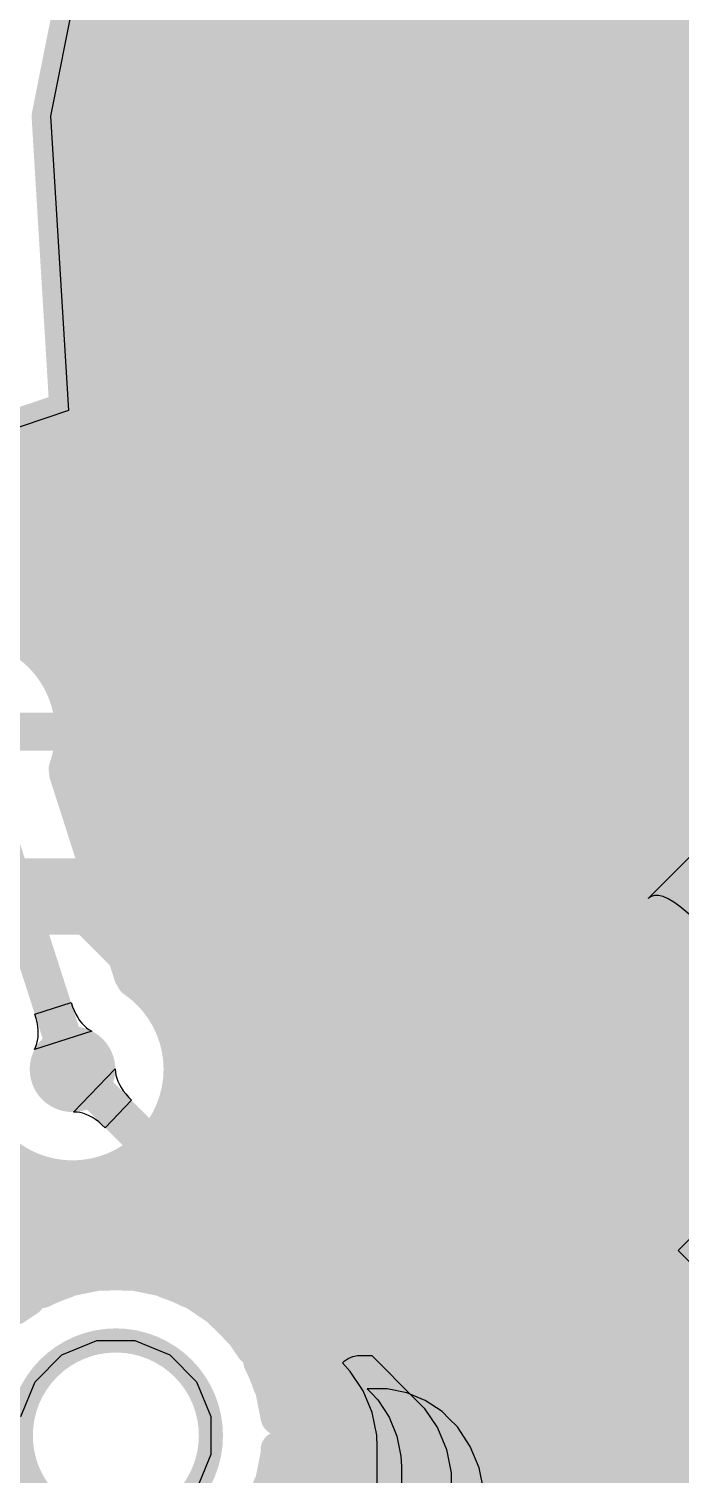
# Model space of a CAD drawing. Header units: millimetres. Extents: x 69.6 to 104.4, y 72.6 to 106.2.
# Drawn here: x 78.55 to 81.97, y 80.09 to 87.69 of the extents above; entities that cross this region are included whole.
import ezdxf

# ---------------------------------------------------------------- set-up
doc = ezdxf.new("R2010")
doc.units = ezdxf.units.MM
for name, color, linetype in [('BottomLayer', 5, 'Continuous'), ('KeepOutLayer', 6, 'Continuous'), ('MultiLayer', 9, 'Continuous'), ('TopLayer', 1, 'Continuous'), ('TopOverlay', 2, 'Continuous'), ('ViaHoleLayer', 16, 'Continuous')]:
    doc.layers.add(name, color=color, linetype=linetype)

# ---------------------------------------------------------------- blocks, each defined once
blk = doc.blocks.new('0402____8')
at = {"layer": 'TopLayer'}
for points in [[(-0.2499995, -0.2999994), (0.2499995, -0.2999994), (-0.2499995, 0.2999994), (0.2499995, 0.2999994)], [(0.7660005, -0.30000194), (1.2659995, -0.30000194), (0.7660005, 0.29999686), (1.2659995, 0.29999686)]]:
    blk.add_solid(points, dxfattribs=at)
at = {"layer": 'TopOverlay', "const_width": 0.127}
for points in [[(-0.3700018, 0.4100068), (-0.25001474, 0.4100068)], [(-0.3700018, 0.4100068), (-0.3700018, -0.4100068)], [(-0.27000454, 0.4100068), (1.3400024, 0.41000172)], [(1.27000254, 0.4100068), (1.3800074, 0.4100068)], [(1.3800074, 0.4100068), (1.3800074, -0.4100068)], [(-0.3700018, -0.4100068), (-0.3400044, -0.41000172)], [(-0.3400044, -0.41000172), (-0.20000214, -0.41000426)], [(-0.31000954, -0.4100068), (1.3400024, -0.41000172)], [(1.2899898, -0.41000172), (1.3800074, -0.4100068)]]:
    blk.add_lwpolyline(points, dxfattribs=at)
at = {"layer": 'TopOverlay', "const_width": 0.0635}
for points in [[(-0.4017518, 0.4100068, 1), (-0.3382518, 0.4100068, 1)], [(-0.4017518, 0.4100068, 1), (-0.3382518, 0.4100068, 1)], [(-0.30175454, 0.4100068, 1), (-0.23825454, 0.4100068, 1)], [(-0.28176474, 0.4100068, 1), (-0.21826474, 0.4100068, 1)], [(1.23825254, 0.4100068, 1), (1.30175254, 0.4100068, 1)], [(1.3082524, 0.41000172, 1), (1.3717524, 0.41000172, 1)], [(1.3482574, 0.4100068, 1), (1.4117574, 0.4100068, 1)], [(1.3482574, 0.4100068, 1), (1.4117574, 0.4100068, 1)], [(-0.4017518, -0.4100068, 1), (-0.3382518, -0.4100068, 1)], [(-0.4017518, -0.4100068, 1), (-0.3382518, -0.4100068, 1)], [(-0.3717544, -0.41000172, 1), (-0.3082544, -0.41000172, 1)], [(-0.3717544, -0.41000172, 1), (-0.3082544, -0.41000172, 1)], [(-0.34175954, -0.4100068, 1), (-0.27825954, -0.4100068, 1)], [(-0.23175214, -0.41000426, 1), (-0.16825214, -0.41000426, 1)], [(1.2582398, -0.41000172, 1), (1.3217398, -0.41000172, 1)], [(1.3082524, -0.41000172, 1), (1.3717524, -0.41000172, 1)], [(1.3482574, -0.4100068, 1), (1.4117574, -0.4100068, 1)], [(1.3482574, -0.4100068, 1), (1.4117574, -0.4100068, 1)]]:
    blk.add_lwpolyline(points, format="xyb", close=True, dxfattribs=at)
blk = doc.blocks.new('0603LED_15')
at = {"layer": 'TopLayer'}
for points in [[(-0.32548576, -0.4445), (0.42451528, -0.4445), (-0.32548576, 0.4445), (0.42451528, 0.4445)], [(1.0104882, -0.4445), (1.76048924, -0.4445), (1.0104882, 0.4445), (1.76048924, 0.4445)]]:
    blk.add_solid(points, dxfattribs=at)
at = {"layer": 'TopOverlay', "const_width": 0.127}
for points in [[(-0.48999648, 0.6096025399999999), (-0.48999648, -0.6096)], [(1.81037992, 0.6096025399999999), (-0.48999648, 0.6096025399999999)], [(1.98000112, 0.44000166), (1.81037992, 0.6096025399999999)], [(1.98000112, 0.44000166), (1.98000112, -0.4299991399999999)], [(0.88498934, 0.33040574), (0.8849867999999999, -0.3299968)], [(0.55499254, 0.3050032), (0.55499, -0.30461966)], [(0.8599931999999999, 0), (0.55518812, 0.30477714)], [(0.8597899999999999, -0.0002032), (0.5549874599999999, -0.30499812)], [(1.98000112, -0.4299991399999999), (1.80037994, -0.6096025399999999)], [(1.80037994, -0.6096025399999999), (-0.48999648, -0.6096)]]:
    blk.add_lwpolyline(points, dxfattribs=at)
at = {"layer": 'TopOverlay', "const_width": 0.0635}
for points in [[(-0.5217464799999999, 0.6096025399999999, 1), (-0.45824648, 0.6096025399999999, 1)], [(-0.5217464799999999, 0.6096025399999999, 1), (-0.45824648, 0.6096025399999999, 1)], [(1.77862992, 0.6096025399999999, 1), (1.84212992, 0.6096025399999999, 1)], [(1.77862992, 0.6096025399999999, 1), (1.84212992, 0.6096025399999999, 1)], [(1.94825112, 0.44000166, 1), (2.01175112, 0.44000166, 1)], [(1.94825112, 0.44000166, 1), (2.01175112, 0.44000166, 1)], [(0.8532393399999999, 0.33040574, 1), (0.91673934, 0.33040574, 1)], [(0.5232425399999999, 0.3050032, 1), (0.5867425399999999, 0.3050032, 1)], [(0.5234381199999999, 0.30477714, 1), (0.58693812, 0.30477714, 1)], [(0.8280399999999999, -0.0002032, 1), (0.8915399999999999, -0.0002032, 1)], [(0.8282432, 0, 1), (0.8917432, 0, 1)], [(0.52323746, -0.30499812, 1), (0.5867374599999999, -0.30499812, 1)], [(0.5232399999999999, -0.30461966, 1), (0.5867399999999999, -0.30461966, 1)], [(0.8532367999999999, -0.3299968, 1), (0.9167367999999999, -0.3299968, 1)], [(1.94825112, -0.4299991399999999, 1), (2.01175112, -0.4299991399999999, 1)], [(1.94825112, -0.4299991399999999, 1), (2.01175112, -0.4299991399999999, 1)], [(-0.5217464799999999, -0.6096, 1), (-0.45824648, -0.6096, 1)], [(-0.5217464799999999, -0.6096, 1), (-0.45824648, -0.6096, 1)], [(1.76862994, -0.6096025399999999, 1), (1.83212994, -0.6096025399999999, 1)], [(1.76862994, -0.6096025399999999, 1), (1.83212994, -0.6096025399999999, 1)]]:
    blk.add_lwpolyline(points, format="xyb", close=True, dxfattribs=at)
blk = doc.blocks.new('XTAL3215_30')
at = {"layer": 'TopLayer'}
for p, q in [((-0.770001, -0.9100007199999999), (-0.7723733599999999, 0.9121927400000001)), ((-0.7723733599999999, 0.9121927400000001), (-0.7701813399999999, 0.9100007199999999)), ((-0.7701813399999999, 0.9100007199999999), (0.8200008999999999, 0.9100007199999999)), ((0.8200008999999999, 0.9100007199999999), (0.8200008999999999, -0.9100007199999999)), ((0.8200008999999999, -0.9100007199999999), (-0.770001, -0.9100007199999999))]:
    blk.add_line(p, q, dxfattribs=at)
for points in [[(-1.7499965, -0.8999982), (-0.7499985, -0.8999982), (-1.7499965, 0.8999982), (-0.7499985, 0.8999982)], [(0.75000358, -0.8999982), (1.75000158, -0.8999982), (0.75000358, 0.8999982), (1.75000158, 0.8999982)]]:
    blk.add_solid(points, dxfattribs=at)
at = {"layer": 'TopOverlay', "const_width": 0.1999996}
for points in [[(-1.89999874, -1.0200005), (-1.89999874, 1.0200005)], [(-1.89999874, 1.0200005), (1.89999874, 1.0200005)], [(1.89999874, -1.0200005), (1.89999874, 1.0200005)], [(-1.89999874, -1.0200005), (1.89999874, -1.0200005)]]:
    blk.add_lwpolyline(points, dxfattribs=at)
at = {"layer": 'TopOverlay', "const_width": 0.0999998}
for points in [[(-1.94999864, 1.0200005, 1), (-1.84999884, 1.0200005, 1)], [(-1.94999864, 1.0200005, 1), (-1.84999884, 1.0200005, 1)], [(1.84999884, 1.0200005, 1), (1.94999864, 1.0200005, 1)], [(1.84999884, 1.0200005, 1), (1.94999864, 1.0200005, 1)], [(-1.94999864, -1.0200005, 1), (-1.84999884, -1.0200005, 1)], [(-1.94999864, -1.0200005, 1), (-1.84999884, -1.0200005, 1)], [(1.84999884, -1.0200005, 1), (1.94999864, -1.0200005, 1)], [(1.84999884, -1.0200005, 1), (1.94999864, -1.0200005, 1)]]:
    blk.add_lwpolyline(points, format="xyb", close=True, dxfattribs=at)
blk = doc.blocks.new('CR2032_B_31')
at = {"layer": 'BottomLayer', "const_width": 8.49999824}
blk.add_lwpolyline([(-4.25000166, 2.54e-06, 1), (4.249996579999999, 2.54e-06, 1)], format="xyb", close=True, dxfattribs=at)

msp = doc.modelspace()

# ---------------------------------------------------------------- linework, layer by layer
at = {"layer": 'BottomLayer'}
for p, q in [((79.17776391999999, 89.80624151999999), (78.66473472, 87.23247984)), ((78.66473472, 87.23247984), (78.75848103999999, 85.68559952)), ((78.75848103999999, 85.68559952), (77.83660327999999, 85.37309823999999)), ((78.58161068, 82.51194572), (78.77202178, 82.57312924)), ((78.77202178, 82.57312924), (78.77969003999999, 82.55114808)), ((78.77969003999999, 82.55114808), (78.78806442, 82.53072393999999)), ((78.78806442, 82.53072393999999), (78.79714745999999, 82.51185428)), ((78.5881842, 82.48961403999999), (78.58161068, 82.51194572)), ((78.59327436, 82.46813325999999), (78.5881842, 82.48961403999999)), ((78.59688369999999, 82.44750338), (78.59327436, 82.46813325999999)), ((78.59900968, 82.42772439999999), (78.59688369999999, 82.44750338)), ((78.79714745999999, 82.51185428), (78.80693916, 82.49453656)), ((78.80693916, 82.49453656), (78.81743952, 82.47877332)), ((78.81743952, 82.47877332), (78.82864854, 82.4645671)), ((78.82864854, 82.4645671), (78.84056622, 82.45191282)), ((78.84056622, 82.45191282), (78.85319256, 82.44081302)), ((78.85319256, 82.44081302), (78.86652756, 82.43126769999999)), ((78.88056868, 82.42327686), (78.58067088, 82.32691179999999)), ((78.59271048, 82.35711239999999), (78.59650778, 82.37349031999999)), ((78.59650778, 82.37349031999999), (78.59882171999999, 82.3907166)), ((78.59882171999999, 82.3907166), (78.59965738, 82.40879632)), ((78.59965738, 82.40879632), (78.59900968, 82.42772439999999)), ((78.86652756, 82.43126769999999), (78.88056868, 82.42327686)), ((78.58067088, 82.32691179999999), (78.58743236, 82.34158792)), ((78.58743236, 82.34158792), (78.59271048, 82.35711239999999))]:
    msp.add_line(p, q, dxfattribs=at)
at = {"layer": 'BottomLayer', "const_width": 0.1999996}
for points in [[(78.66944896, 87.15470758), (86.70895282, 95.19421144)], [(78.68561098, 86.8880279), (86.9793155, 95.18173241999999)], [(78.71461524, 87.48271555999999), (86.43653273999999, 95.20463305999999)], [(75.42504346, 82.21325188), (88.33113144, 95.11933986)], [(78.70177045999999, 86.62134567999999), (87.24967817999999, 95.1692534)], [(78.71793248, 86.354666), (87.52004086, 95.15677437999999)], [(78.7340945, 86.08798632), (87.79040353999999, 95.14429535999999)], [(78.75025652, 85.82130663999999), (88.06076621999999, 95.13181634)], [(78.04667652, 84.55204323999999), (88.58820737999999, 95.09357409999998)], [(78.33842091999999, 84.56094594), (88.8106555, 95.03318052)], [(78.53541824, 84.47510156), (89.03310615999999, 94.97278947999999)], [(78.67884695999999, 84.33568858), (89.25555428, 94.9123959)], [(78.76962148, 84.1436214), (89.47800493999999, 94.85200486)], [(78.77342132, 83.86457954), (89.7004556, 94.79161382)], [(78.80848856, 83.61680507999999), (89.92290372, 94.73122024)], [(78.87727175999999, 83.40274658), (90.14535438, 94.6708292)], [(78.94605496, 83.18868807999999), (90.3678025, 94.61043562)], [(79.01483816, 82.97462958), (90.59025315999999, 94.55004458)], [(79.01483816, 82.97462958), (90.59025315999999, 94.55004458)], [(79.08362136, 82.76057107999999), (90.81270382, 94.48965353999999)], [(79.21259748, 82.60670549999999), (91.01245195999999, 94.40655998)], [(79.31977024, 82.43103656), (91.2012654, 94.31253172)], [(79.35765434, 82.18607895999999), (91.39007884, 94.21850346)], [(77.89783505999999, 80.44341797999999), (91.57889227999999, 94.12447519999999)], [(78.89126207999999, 81.1540033), (91.76770572, 94.03044693999999)], [(79.16581576, 81.14571527999999), (91.95651916, 93.93641867999999)], [(79.37899288, 81.0760507), (92.14533259999999, 93.84239042)], [(79.55373979999999, 80.96795592), (92.33414604, 93.74836216)], [(79.69350075999999, 80.82487517999999), (92.52295948, 93.6543339)], [(79.79734612, 80.64587884), (92.71177291999999, 93.56030564)], [(79.86226598, 80.42795699999999), (92.90058635999999, 93.46627738)], [(79.85734346, 80.14019277999999), (93.0893998, 93.37224911999999)], [(79.27787547999999, 79.2778831), (93.27821323999999, 93.27822086)], [(79.44264528, 79.15981120000001), (93.46702667999999, 93.18419259999999)], [(79.60975441999999, 79.04407864), (93.64190821999999, 93.07623244)], [(79.77922321999999, 78.93070574), (93.80753908, 92.95902159999999)], [(79.95107707999999, 78.8197179), (93.9731674, 92.84180821999999)], [(80.12533886, 78.71113797999999), (94.13879825999999, 92.72459737999999)], [(80.30203904, 78.60499646), (94.30442658, 92.607384)], [(80.48120302, 78.50131874), (94.47005743999999, 92.49017316)], [(79.44032879999999, 90.26491218), (91.35621809999999, 78.34902288)], [(79.33736228, 90.08503699999999), (91.15017329999999, 78.27222597999999)], [(79.23439322, 89.90516436), (90.99363056, 78.14592702)], [(78.66473472, 87.23247984), (79.17776391999999, 89.80624151999999)], [(79.15660826, 89.70010762), (90.84539362, 78.01132226)], [(79.10960048, 89.46427369999999), (90.69715667999999, 77.87671749999998)], [(79.06259016, 89.22844232), (90.54891973999999, 77.74211274)], [(79.01558238, 88.9926084), (90.4006828, 77.60750798)], [(78.9685746, 88.75677448), (90.20105912, 77.52428995999999)], [(78.92156428, 88.5209431), (89.98552234, 77.45698503999999)], [(78.8745565, 88.28510917999999), (89.76998556, 77.38968012)], [(78.82754618, 88.0492778), (89.55445131999998, 77.32237265999998)], [(78.7805384, 87.81344388), (89.31395904, 77.28002323999999)], [(78.73353062, 87.57760995999999), (89.06592042, 77.24522015999999)], [(78.6865203, 87.34177858), (88.8178818, 77.21041708)], [(78.66473472, 87.23247984), (78.75848103999999, 85.68559952)], [(78.67452388, 87.0709333), (88.56984064, 77.17561654)], [(78.69277123999998, 86.76984424), (88.32180201999999, 77.14081345999999)], [(78.7110186, 86.46875517999999), (88.0737634, 77.10601038)], [(78.72926595999999, 86.16766611999999), (87.81613628, 77.08079579999999)], [(78.74751332, 85.86657706), (87.52226843999999, 77.09182193999999)], [(77.83660327999999, 85.37309823999999), (78.75848103999999, 85.68559952)], [(75.31535355999999, 82.38640368), (78.540737, 85.61178711999999)], [(78.67421399999999, 85.65703468), (87.2284006, 77.10284808)], [(78.46297743999999, 85.58542953999999), (86.80900849999999, 77.23939847999999)], [(78.25174088, 85.51382439999999), (86.51479268, 77.25077259999999)], [(78.04050686, 85.44221671999999), (86.31402854, 77.16869504)], [(77.82779964, 85.37208224), (86.1654995, 77.03438238)], [(74.78451134, 85.02127014), (78.70182634, 81.10395514)], [(75.03811764, 85.05050554), (78.93124168, 81.1573815)], [(74.53090504000001, 84.99203474), (78.516099, 81.00684077999999)], [(78.76823209999999, 84.14880808), (86.06627186, 76.85076832)], [(78.20963783999998, 83.99644871999999), (78.7797764, 82.22211648)], [(78.77269487999999, 83.86150359999999), (86.03682309999999, 76.59737538)], [(78.75684528, 83.77752865999999), (79.09703509999999, 82.71882364)], [(78.84349737999999, 83.50785939999999), (86.03682309999999, 76.31453368)], [(78.97741126, 83.09110382), (85.99539315999999, 76.07312191999999)], [(79.29016908, 82.4955043), (85.6927674, 76.09290598)], [(79.35410596, 82.14872572), (85.38250386, 76.12032781999999)], [(79.28345078, 81.9365392), (84.0895194, 77.13047058)], [(79.15553637999999, 81.7816119), (83.72291865999999, 77.21422962)], [(77.61592808, 80.7271944), (78.57085631999999, 81.68212263999999)], [(78.97667974, 81.67762684), (83.34026766, 77.31403891999999)], [(77.75576269999999, 80.58418732), (78.81581392, 81.64423853999999)], [(78.72582934, 81.64563554), (79.24063146, 81.13083341999999)], [(78.77012694, 81.12990632), (78.90824959999999, 81.1573815)], [(79.10716461999999, 81.1573815), (79.24528728, 81.12990632)], [(79.42905628, 81.05378506), (79.54615281999999, 80.97554544)], [(78.4692614, 80.97554544), (78.5394543, 81.02244654)], [(79.68680531999999, 80.83489294), (79.73370641999999, 80.76470004)], [(79.84116619999999, 80.5340274), (79.86864138, 80.39590474)], [(79.8420933, 80.52937157999999), (82.93876477999999, 77.4327001)], [(79.86864138, 80.2199818), (82.51459494, 77.57402824)], [(79.84116619999999, 80.05886706), (79.86864138, 80.19698971999999)]]:
    msp.add_lwpolyline(points, dxfattribs=at)
at = {"layer": 'BottomLayer'}
for points, const_width in [([(78.68353072, 87.57760995999999, 1), (78.78353052, 87.57760995999999, 1)], 0.0999998), ([(78.66461534, 87.48271555999999, 1), (78.76461513999999, 87.48271555999999, 1)], 0.0999998), ([(78.6365204, 87.34177858, 1), (78.7365202, 87.34177858, 1)], 0.0999998), ([(78.61473482, 87.23247984, 1), (78.71473462, 87.23247984, 1)], 0.0999998), ([(78.61473482, 87.23247984, 1), (78.71473462, 87.23247984, 1)], 0.0999998), ([(78.61944906, 87.15470758, 1), (78.71944886, 87.15470758, 1)], 0.0999998), ([(78.62452398, 87.0709333, 1), (78.72452378, 87.0709333, 1)], 0.0999998), ([(80.64791337999999, 86.81911008, 1), (80.87291166, 86.81911008, 1)], 0.22499828), ([(78.63561107999999, 86.8880279, 1), (78.73561088, 86.8880279, 1)], 0.0999998), ([(78.64277134, 86.76984424, 1), (78.74277114, 86.76984424, 1)], 0.0999998), ([(78.65177056, 86.62134567999999, 1), (78.75177036, 86.62134567999999, 1)], 0.0999998), ([(78.6610187, 86.46875517999999, 1), (78.76101849999999, 86.46875517999999, 1)], 0.0999998), ([(78.66793258, 86.354666, 1), (78.76793237999999, 86.354666, 1)], 0.0999998), ([(78.67926605999999, 86.16766611999999, 1), (78.77926586, 86.16766611999999, 1)], 0.0999998), ([(78.6840946, 86.08798632, 1), (78.78409439999999, 86.08798632, 1)], 0.0999998), ([(78.69751341999999, 85.86657706, 1), (78.79751322, 85.86657706, 1)], 0.0999998), ([(78.70025661999999, 85.82130663999999, 1), (78.80025642, 85.82130663999999, 1)], 0.0999998), ([(78.70848114, 85.68559952, 1), (78.80848094, 85.68559952, 1)], 0.0999998), ([(78.70848114, 85.68559952, 1), (78.80848094, 85.68559952, 1)], 0.0999998), ([(78.4907371, 85.61178711999999, 1), (78.5907369, 85.61178711999999, 1)], 0.0999998), ([(78.6242141, 85.65703468, 1), (78.7242139, 85.65703468, 1)], 0.0999998), ([(78.41297754, 85.58542953999999, 1), (78.51297733999999, 85.58542953999999, 1)], 0.0999998), ([(80.93982034, 84.98785136, 1), (81.16481861999999, 84.98785136, 1)], 0.22499828), ([(78.48541834, 84.47510156, 1), (78.58541814, 84.47510156, 1)], 0.0999998), ([(78.62884706, 84.33568858, 1), (78.72884686, 84.33568858, 1)], 0.0999998), ([(78.7182322, 84.14880808, 1), (78.818232, 84.14880808, 1)], 0.0999998), ([(78.71962158, 84.1436214, 1), (78.81962138, 84.1436214, 1)], 0.0999998), ([(78.73863856, 83.99644871999999, 1), (78.83863835999999, 83.99644871999999, 1)], 0.0999998), ([(78.73863856, 83.99644871999999, 1), (78.83863835999999, 83.99644871999999, 1)], 0.0999998), ([(78.72269498, 83.86150359999999, 1), (78.82269477999999, 83.86150359999999, 1)], 0.0999998), ([(78.72342142, 83.86457954, 1), (78.82342121999999, 83.86457954, 1)], 0.0999998), ([(78.70471432, 83.80116844, 1), (78.80471412, 83.80116844, 1)], 0.0999998), ([(80.65463421999999, 83.71214144, 1), (80.8796325, 83.71214144, 1)], 0.22499828), ([(78.70684537999999, 83.77752865999999, 1), (78.80684518, 83.77752865999999, 1)], 0.0999998), ([(78.75848866, 83.61680507999999, 1), (78.85848845999999, 83.61680507999999, 1)], 0.0999998), ([(78.79349748, 83.50785939999999, 1), (78.89349727999999, 83.50785939999999, 1)], 0.0999998), ([(78.82727186, 83.40274658, 1), (78.92727166, 83.40274658, 1)], 0.0999998), ([(79.73028249999999, 83.22054476, 1), (79.95528078, 83.22054476, 1)], 0.22499828), ([(78.89605506, 83.18868807999999, 1), (78.99605485999999, 83.18868807999999, 1)], 0.0999998), ([(78.92741136, 83.09110382, 1), (79.02741116, 83.09110382, 1)], 0.0999998), ([(78.96483826, 82.97462958, 1), (79.06483806, 82.97462958, 1)], 0.0999998), ([(78.96483826, 82.97462958, 1), (79.06483806, 82.97462958, 1)], 0.0999998), ([(79.03362145999999, 82.76057107999999, 1), (79.13362126, 82.76057107999999, 1)], 0.0999998), ([(79.0470352, 82.71882364, 1), (79.147035, 82.71882364, 1)], 0.0999998), ([(79.0590875, 82.6983487, 1), (79.1590873, 82.6983487, 1)], 0.0999998), ([(79.16259758, 82.60670549999999, 1), (79.26259738, 82.60670549999999, 1)], 0.0999998), ([(79.24016918, 82.4955043, 1), (79.34016897999999, 82.4955043, 1)], 0.0999998), ([(79.26977034, 82.43103656, 1), (79.36977014, 82.43103656, 1)], 0.0999998), ([(78.66727726, 82.22211648, 1), (78.89227554, 82.22211648, 1)], 0.22499828), ([(80.66564765999999, 82.24754696, 1), (80.89064594, 82.24754696, 1)], 0.22499828), ([(78.72977649999999, 82.22211648, 1), (78.82977629999999, 82.22211648, 1)], 0.0999998), ([(79.30877712, 82.22211648, 1), (79.40877692, 82.22211648, 1)], 0.0999998), ([(79.30877712, 82.22211648, 1), (79.40877692, 82.22211648, 1)], 0.0999998), ([(79.30410606, 82.14872572, 1), (79.40410586, 82.14872572, 1)], 0.0999998), ([(79.30765444, 82.18607895999999, 1), (79.40765424, 82.18607895999999, 1)], 0.0999998), ([(79.23345087999999, 81.9365392, 1), (79.33345068, 81.9365392, 1)], 0.0999998), ([(79.10553648, 81.7816119, 1), (79.20553628, 81.7816119, 1)], 0.0999998), ([(78.52085642, 81.68212263999999, 1), (78.62085622, 81.68212263999999, 1)], 0.0999998), ([(78.92667983999999, 81.67762684, 1), (79.02667964, 81.67762684, 1)], 0.0999998), ([(78.67582943999999, 81.64563554, 1), (78.77582924, 81.64563554, 1)], 0.0999998), ([(78.76581402, 81.64423853999999, 1), (78.86581382, 81.64423853999999, 1)], 0.0999998), ([(78.73313945999999, 81.31225291999999, 1), (78.95813774, 81.31225291999999, 1)], 0.22499828), ([(78.72012704, 81.12990632, 1), (78.82012683999999, 81.12990632, 1)], 0.0999998), ([(78.84126218, 81.1540033, 1), (78.94126198, 81.1540033, 1)], 0.0999998), ([(78.85824969999999, 81.1573815, 1), (78.9582495, 81.1573815, 1)], 0.0999998), ([(78.88124178, 81.1573815, 1), (78.98124157999999, 81.1573815, 1)], 0.0999998), ([(78.89119604, 81.1573815, 1), (78.99119583999999, 81.1573815, 1)], 0.0999998), ([(79.02422091999999, 81.1573815, 1), (79.12422072, 81.1573815, 1)], 0.0999998), ([(79.05716472, 81.1573815, 1), (79.15716452, 81.1573815, 1)], 0.0999998), ([(79.11581586, 81.14571527999999, 1), (79.21581565999999, 81.14571527999999, 1)], 0.0999998), ([(79.19063155999999, 81.13083341999999, 1), (79.29063135999999, 81.13083341999999, 1)], 0.0999998), ([(79.19528738, 81.12990632, 1), (79.29528718, 81.12990632, 1)], 0.0999998), ([(78.56678978, 81.06639107999999, 1), (78.66678958, 81.06639107999999, 1)], 0.0999998), ([(78.65182644, 81.10395514, 1), (78.75182624, 81.10395514, 1)], 0.0999998), ([(78.68969276, 81.1173003, 1), (78.78969256, 81.1173003, 1)], 0.0999998), ([(79.2257115, 81.11730537999999, 1), (79.3257113, 81.11730537999999, 1)], 0.0999998), ([(79.32899298, 81.0760507, 1), (79.42899278, 81.0760507, 1)], 0.0999998), ([(79.3486475, 81.06638092, 1), (79.44864729999999, 81.06638092, 1)], 0.0999998), ([(79.37905638, 81.05378506, 1), (79.47905617999999, 81.05378506, 1)], 0.0999998), ([(78.41926149999999, 80.97554544, 1), (78.5192613, 80.97554544, 1)], 0.0999998), ([(78.4660991, 81.00684077999999, 1), (78.5660989, 81.00684077999999, 1)], 0.0999998), ([(78.4894544, 81.02244654, 1), (78.58945419999999, 81.02244654, 1)], 0.0999998), ([(79.49615292, 80.97554544, 1), (79.59615271999999, 80.97554544, 1)], 0.0999998), ([(79.5037399, 80.96795592, 1), (79.6037397, 80.96795592, 1)], 0.0999998), ([(79.51943709999999, 80.95226125999999, 1), (79.6194369, 80.95226125999999, 1)], 0.0999998), ([(79.61352124, 80.85817712, 1), (79.71352104, 80.85817712, 1)], 0.0999998), ([(79.63680542, 80.83489294, 1), (79.73680522, 80.83489294, 1)], 0.0999998), ([(79.64350085999999, 80.82487517999999, 1), (79.74350066, 80.82487517999999, 1)], 0.0999998), ([(79.68370652, 80.76470004, 1), (79.78370632, 80.76470004, 1)], 0.0999998), ([(79.72764597999999, 80.68737736, 1), (79.82764578, 80.68737736, 1)], 0.0999998), ([(79.74734622, 80.64587884, 1), (79.84734601999999, 80.64587884, 1)], 0.0999998), ([(79.77856281999999, 80.56445151999999, 1), (79.87856262, 80.56445151999999, 1)], 0.0999998), ([(79.7911663, 80.5340274, 1), (79.89116609999999, 80.5340274, 1)], 0.0999998), ([(79.79209339999998, 80.52937157999999, 1), (79.89209319999999, 80.52937157999999, 1)], 0.0999998), ([(79.81226607999999, 80.42795699999999, 1), (79.91226587999999, 80.42795699999999, 1)], 0.0999998), ([(79.81864148, 80.39590474, 1), (79.91864127999999, 80.39590474, 1)], 0.0999998), ([(79.81864148, 80.2199818, 1), (79.91864127999999, 80.2199818, 1)], 0.0999998), ([(79.80734355999999, 80.14019277999999, 1), (79.90734336, 80.14019277999999, 1)], 0.0999998), ([(79.81864148, 80.19698971999999, 1), (79.91864127999999, 80.19698971999999, 1)], 0.0999998), ([(79.77856028, 80.02843532, 1), (79.87856008, 80.02843532, 1)], 0.0999998), ([(79.7911663, 80.05886706, 1), (79.89116609999999, 80.05886706, 1)], 0.0999998)]:
    msp.add_lwpolyline(points, format="xyb", close=True, dxfattribs=dict(at, const_width=const_width))
at = {"layer": 'BottomLayer', "const_width": 0.1999996}
for points in [[(77.88032684, 83.52021649999999, -1.653417216726694), (78.78863846, 83.99644871999999)], [(78.78863846, 83.99644871999999, -0.0862168734112711), (78.75471422, 83.80116844)], [(79.10908739999999, 82.6983487, -0.2462549849332634), (79.35877701999999, 82.22211648)], [(79.35877701999999, 82.22211648, -1.188703141703064), (78.23470002, 82.41739676)], [(78.94119594, 81.1573815, -0.0385704391888378), (79.07422082, 81.1573815)], [(78.61678968, 81.06639107999999, -0.0385717428470013), (78.73969265999999, 81.1173003)], [(79.27571139999999, 81.11730537999999, -0.0385827180960331), (79.3986474, 81.06638092)], [(79.569437, 80.95226125999999, -0.03857972708438), (79.66352114, 80.85817712)], [(79.77764588, 80.68737736, -0.0385790598940816), (79.82856272, 80.56445151999999)], [(79.82856018, 80.02843532, -0.0385754016523955), (79.77764588, 79.90552218)]]:
    msp.add_lwpolyline(points, format="xyb", dxfattribs=at)
at = {"layer": 'KeepOutLayer', "const_width": 0.127}
msp.add_lwpolyline([(84.12873954, 76.75101998, -0.162860341790343), (76.984098, 80.87597998)], format="xyb", dxfattribs=at)
at = {"layer": 'KeepOutLayer'}
for points, const_width in [([(79.50770737999999, 80.2964485, 1), (78.50770938, 80.2964485, 1)], 0.127), ([(78.47595938, 80.2964485, 1), (78.53945938, 80.2964485, 1)], 0.0635), ([(79.47595738, 80.2964485, 1), (79.53945738, 80.2964485, 1)], 0.0635)]:
    msp.add_lwpolyline(points, format="xyb", close=True, dxfattribs=dict(at, const_width=const_width))
at = {"layer": 'MultiLayer'}
for p, q in [((78.72448059999999, 80.72032623999999), (78.90825213999999, 80.7964475)), ((78.90825213999999, 80.7964475), (79.00770838, 80.7964475)), ((79.00770838, 80.7964475), (79.10716208, 80.7964475)), ((79.10716208, 80.7964475), (79.29093361999999, 80.72032623999999)), ((78.58382809999999, 80.57967373999999), (78.72448059999999, 80.72032623999999)), ((79.29093361999999, 80.72032623999999), (79.43158611999999, 80.57967373999999)), ((78.50770938, 80.3959022), (78.58382809999999, 80.57967373999999)), ((79.43158611999999, 80.57967373999999), (79.50770737999999, 80.3959022)), ((79.50770737999999, 80.3959022), (79.50770737999999, 80.2964485)), ((79.50770737999999, 80.2964485), (79.50770737999999, 80.19699226)), ((79.50770737999999, 80.19699226), (79.43158611999999, 80.01322071999999))]:
    msp.add_line(p, q, dxfattribs=at)
at = {"layer": 'MultiLayer', "const_width": 0.22499828}
for points in [[(80.64791337999999, 86.81911008, 1), (80.87291166, 86.81911008, 1)], [(80.93982034, 84.98785136, 1), (81.16481861999999, 84.98785136, 1)], [(80.65463421999999, 83.71214144, 1), (80.8796325, 83.71214144, 1)], [(79.73028249999999, 83.22054476, 1), (79.95528078, 83.22054476, 1)], [(78.66727726, 82.22211648, 1), (78.89227554, 82.22211648, 1)], [(80.66564765999999, 82.24754696, 1), (80.89064594, 82.24754696, 1)], [(78.73313945999999, 81.31225291999999, 1), (78.95813774, 81.31225291999999, 1)]]:
    msp.add_lwpolyline(points, format="xyb", close=True, dxfattribs=at)
at = {"layer": 'TopLayer'}
for p, q in [((79.17776391999999, 89.80624151999999), (78.66473472, 87.23247984)), ((78.66473472, 87.23247984), (78.75848103999999, 85.68559952)), ((78.75848103999999, 85.68559952), (77.83660327999999, 85.37309823999999)), ((81.80723796, 83.12026555999999), (82.15648034, 83.46950794)), ((81.82238398, 83.13116978), (81.80723796, 83.12026555999999)), ((81.84040274, 83.13646059999999), (81.82238398, 83.13116978)), ((81.8612917, 83.13613801999999), (81.84040274, 83.13646059999999)), ((81.88505339999999, 83.13019949999999), (81.8612917, 83.13613801999999)), ((81.91168784, 83.11865012), (81.88505339999999, 83.13019949999999)), ((81.94119248, 83.1014848), (81.91168784, 83.11865012)), ((81.97356731999999, 83.07870607999999), (81.94119248, 83.1014848)), ((82.04693268, 83.01630843999999), (81.97356731999999, 83.07870607999999)), ((78.78588002, 81.99719947999999), (79.0047696, 82.22372176)), ((79.0047696, 82.22372176), (79.00572464, 82.20761816)), ((79.00572464, 82.20761816), (79.00835608, 82.19143582)), ((79.00835608, 82.19143582), (79.01266392, 82.17516712)), ((79.01266392, 82.17516712), (79.0186507, 82.15881459999999)), ((79.0186507, 82.15881459999999), (79.02631642, 82.1423808)), ((79.02631642, 82.1423808), (79.03565853999999, 82.12586318)), ((79.03565853999999, 82.12586318), (79.04667959999999, 82.10926174)), ((79.04667959999999, 82.10926174), (79.05937706, 82.09257647999999)), ((79.05937706, 82.09257647999999), (79.07375346, 82.07580739999999)), ((79.07375346, 82.07580739999999), (79.0898088, 82.05895704)), ((78.80204966, 81.99677022), (78.78588002, 81.99719947999999)), ((78.81829804, 81.99460614), (78.80204966, 81.99677022)), ((78.83462516, 81.9907047), (78.81829804, 81.99460614)), ((78.85102848, 81.98507097999999), (78.83462516, 81.9907047)), ((78.86751054, 81.97770243999999), (78.85102848, 81.98507097999999)), ((79.0898088, 82.05895704), (78.95109178, 81.91482982)), ((78.88407133999999, 81.96859654), (78.86751054, 81.97770243999999)), ((78.90070834, 81.95775836), (78.88407133999999, 81.96859654)), ((78.91742407999999, 81.94518282), (78.90070834, 81.95775836)), ((78.93421856, 81.930875), (78.91742407999999, 81.94518282)), ((78.95109178, 81.91482982), (78.93421856, 81.930875)), ((80.2085264, 80.6880784), (80.22972524, 80.70224144)), ((80.22972524, 80.70224144), (80.25327865999999, 80.71199758)), ((80.25327865999999, 80.71199758), (80.27828242, 80.71697343999999)), ((80.27828242, 80.71697343999999), (80.29103068, 80.71697343999999)), ((80.29103068, 80.71697343999999), (80.29103068, 80.71697343999999)), ((80.29103068, 80.71697343999999), (80.35324035999999, 80.71697343999999)), ((80.35324035999999, 80.71697343999999), (80.58555638, 80.48465742)), ((80.19951448, 80.67906647999999), (80.2085264, 80.6880784)), ((80.24073614, 80.63358269999999), (80.19951448, 80.67906647999999)), ((80.30886402, 80.53162456), (80.24073614, 80.63358269999999)), ((80.38107113999999, 80.54205379999999), (80.32961327999999, 80.54205379999999)), ((80.32961327999999, 80.54205379999999), (80.34825434, 80.52340766)), ((80.43386758, 80.54205379999999), (80.38107113999999, 80.54205379999999)), ((80.38107113999999, 80.54205379999999), (80.38107113999999, 80.54205379999999)), ((80.53743607999999, 80.52145186), (80.43386758, 80.54205379999999)), ((80.35578797999999, 80.41833548), (80.30886402, 80.53162456)), ((80.34825434, 80.52340766), (80.38451792, 80.48339758)), ((80.38451792, 80.48339758), (80.44444667999998, 80.39371018)), ((80.63499748, 80.48104046), (80.53743607999999, 80.52145186)), ((80.58555638, 80.48465742), (80.62946028, 80.44075097999999)), ((80.72279766, 80.42237408), (80.63499748, 80.48104046)), ((80.37971223999999, 80.29806902), (80.35578797999999, 80.41833548)), ((80.44444667999998, 80.39371018), (80.48572422, 80.29405328)), ((80.62946028, 80.44075097999999), (80.69845176, 80.33749743999999)), ((80.76013311999999, 80.38504115999999), (80.72279766, 80.42237408)), ((80.69845176, 80.33749743999999), (80.74597261999999, 80.22277072)), ((80.76013058, 80.38503861999999), (80.76013311999999, 80.38504115999999)), ((80.80348837999999, 80.34168336), (80.76013058, 80.38503861999999)), ((80.87161626, 80.23972267999999), (80.80348837999999, 80.34168336)), ((80.38272468, 80.2367585), (80.37971223999999, 80.29806902)), ((80.38272468, 79.79671112), (80.38272468, 80.2367585)), ((80.48572422, 80.29405328), (80.50676812, 80.18825974)), ((80.9185453, 80.12642598), (80.87161626, 80.23972267999999)), ((80.50676812, 80.18825974), (80.50941988, 80.13432792)), ((80.74597261999999, 80.22277072), (80.77020168, 80.10097518)), ((80.50941988, 80.13432792), (80.50941988, 80.13432792)), ((80.50941988, 80.13432792), (80.50941988, 79.9153723)), ((80.77020168, 80.10097518), (80.77020168, 80.03888488)), ((80.94246955999999, 80.00615443999999), (80.9185453, 80.12642598))]:
    msp.add_line(p, q, dxfattribs=at)
for points, const_width in [([(79.8982654, 85.76648328), (79.8982654, 93.73002082)], 0.3999992), ([(80.4522648, 85.99975687999999), (80.4522648, 92.0326328)], 0.1999996), ([(80.4522648, 87.52331238), (83.31160122, 90.3826488)], 0.1999996), ([(80.4522648, 87.24047067999999), (83.57977188, 90.36797776)], 0.1999996), ([(80.4522648, 88.97013193999999), (81.81197759999999, 87.61041914)], 0.1999996), ([(80.4522648, 88.68729024), (81.79603148, 87.34352356)], 0.1999996), ([(80.4522648, 88.40444853999999), (81.65461189999999, 87.20210398)], 0.1999996), ([(80.4522648, 86.95762898), (81.83679593999999, 88.34216012)], 0.1999996), ([(81.81197759999999, 87.35946968), (81.81197759999999, 88.19410859999999)], 0.1999996), ([(80.4522648, 88.12160684), (81.51318978, 87.06068185999999)], 0.1999996), ([(80.4522648, 86.67478727999999), (81.81197759999999, 88.03450008)], 0.1999996), ([(80.4522648, 87.83876513999999), (81.37177019999999, 86.91926228)], 0.1999996), ([(80.4522648, 86.39194558), (81.81197759999999, 87.75165838)], 0.1999996), ([(80.4522648, 87.55592344), (81.23034808, 86.77784016)], 0.1999996), ([(80.4522648, 86.10910387999999), (81.81197759999999, 87.46881668)], 0.1999996), ([(80.4522648, 85.99975687999999), (81.81197759999999, 87.35946968)], 0.1999996), ([(80.4522648, 87.27308174), (81.0889285, 86.63642057999999)], 0.1999996), ([(79.09100767999999, 83.99644871999999), (82.2659772, 87.17141824)], 0.1999996), ([(80.4522648, 86.99024004), (80.94750638, 86.49499845999999)], 0.1999996), ([(80.5451145, 84.78774508), (82.75604225999999, 86.99867284)], 0.1999996), ([(80.52435507999999, 84.78774508), (82.58634486, 86.84973486)], 0.1999996), ([(80.82795619999999, 84.78774508), (82.90194493999999, 86.86173382)], 0.1999996), ([(80.4522648, 86.70739834), (80.80608679999999, 86.35357888)], 0.1999996), ([(81.1107979, 84.78774508), (83.05842926, 86.73537644)], 0.1999996), ([(81.39363959999999, 84.78774508), (83.05842926, 86.45253473999999)], 0.1999996), ([(81.39363959999999, 84.78774508), (83.05842926, 86.45253473999999)], 0.1999996), ([(80.4522648, 86.42455664), (80.66466468, 86.21215676)], 0.1999996), ([(82.01382124, 86.27721124), (83.50328486, 84.78774508)], 0.1999996), ([(80.4522648, 86.14171494), (80.5232451, 86.07073718)], 0.1999996), ([(81.67648129999999, 84.78774508), (83.05842926, 86.16969304)], 0.1999996), ([(81.87239912, 86.13578912), (83.22044316, 84.78774508)], 0.1999996), ([(81.73097954, 85.99436954), (82.93760146, 84.78774508)], 0.1999996), ([(78.92993104, 84.79814892), (79.8982654, 85.76648328)], 0.3999992), ([(81.58955741999999, 85.85294741999999), (82.65475975999999, 84.78774508)], 0.1999996), ([(81.959323, 84.78774508), (83.05842926, 85.88685133999999)], 0.1999996), ([(81.44813783999999, 85.71152783999999), (82.37191805999998, 84.78774508)], 0.1999996), ([(81.30671572, 85.57010572), (82.08907635999999, 84.78774508)], 0.1999996), ([(81.16529614, 85.42868614), (81.80623465999999, 84.78774508)], 0.1999996), ([(81.02387402, 85.28726402), (81.52339296, 84.78774508)], 0.1999996), ([(80.88245443999999, 85.14584443999999), (81.24055125999999, 84.78774508)], 0.1999996), ([(80.74103232, 85.00442231999999), (80.95770956, 84.78774508)], 0.1999996), ([(77.80490916, 84.79814892), (78.92993104, 84.79814892)], 0.3999992), ([(80.59961274, 84.86300274), (80.67486785999999, 84.78774508)], 0.1999996), ([(80.52435507999999, 84.78774508), (85.21156439999999, 84.78774508)], 0.1999996), ([(78.86907771999999, 83.13781696), (80.06500624, 84.33374547999999)], 0.1999996), ([(80.06500624, 84.33374547999999), (85.25376904, 84.33374547999999)], 0.1999996), ([(78.20963783999998, 83.99644871999999), (79.09100767999999, 83.99644871999999)], 0.1999996), ([(79.59215476, 83.21884295999999), (80.25305768, 83.87974588)], 0.1999996), ([(79.70844611999999, 83.1025516), (80.4856404, 83.87974588)], 0.1999996), ([(79.70844611999999, 83.1025516), (80.4856404, 83.87974588)], 0.1999996), ([(79.8498657, 82.96112948), (80.7684821, 83.87974588)], 0.1999996), ([(79.99128782, 82.81970989999999), (81.05132379999999, 83.87974588)], 0.1999996), ([(80.25305768, 83.87974588), (81.22187464, 83.87974588)], 0.1999996), ([(80.45150026, 83.87974588), (81.56982161999998, 82.76142706)], 0.1999996), ([(80.73434196, 83.87974588), (80.9781083, 83.63597954)], 0.1999996), ([(80.88234521999999, 83.54021646), (81.22187464, 83.87974588)], 0.1999996), ([(81.01718366, 83.87974588), (81.11953041999999, 83.77740166)], 0.1999996), ([(80.21085812, 83.83754631999999), (81.4283995, 82.62000494)], 0.1999996), ([(80.06943854, 83.69612674), (81.28697992, 82.47858536)], 0.1999996), ([(79.92801641999999, 83.55470462), (81.1455578, 82.33716324)], 0.1999996), ([(80.1327074, 82.67828777999999), (80.93848938, 83.48406976)], 0.1999996), ([(80.88234521999999, 83.54021646), (81.54095198, 82.8816097)], 0.1999996), ([(81.77188369999999, 83.5048622), (82.64643871999999, 82.63030463999999)], 0.2999994), ([(79.78659684, 83.41328504), (81.00413821999999, 82.19574365999999)], 0.1999996), ([(80.27412951999999, 82.5368682), (81.0799115, 83.34265017999999)], 0.1999996), ([(79.64517471999999, 83.27186291999999), (80.8627161, 82.05432154)], 0.1999996), ([(77.90960795999999, 83.13064908), (78.89687548, 83.13064908)], 0.3999992), ([(78.89687548, 83.13064908), (83.26889111999999, 78.75863344)], 0.3999992), ([(79.59215476, 83.21884295999999), (80.80969614, 82.00130157999999)], 0.1999996), ([(80.41554909999999, 82.39544608), (81.22133107999998, 83.20122806)], 0.1999996), ([(80.55697122, 82.2540265), (81.3627532, 83.05980847999999)], 0.1999996), ([(80.6983908, 82.11260438), (81.50417277999999, 82.91838636)], 0.1999996), ([(80.80969614, 82.00130157999999), (81.61547812, 82.80708356)], 0.1999996), ([(77.84422836, 82.24439228), (78.93123913999999, 81.1573815)], 0.1999996), ([(78.8144982, 82.19284551999999), (80.69721224, 80.31013148)], 0.1999996), ([(77.40130823999999, 82.121629), (78.51609646, 81.00684077999999)], 0.1999996), ([(77.64821402, 82.15756492), (78.70182634, 81.1039526)], 0.1999996), ([(77.61592808, 80.72719185999999), (78.57085885999999, 81.68212263999999)], 0.1999996), ([(77.75576269999999, 80.58418478), (78.7684353, 81.59685737999999)], 0.1999996), ([(78.72861318, 81.6366795), (79.23292764, 81.13236504)], 0.1999996), ([(77.8978376, 80.44341797999999), (78.90985488, 81.45543525999999)], 0.1999996), ([(78.89126462, 81.1540033), (79.051277, 81.31401568)], 0.1999996), ([(78.77012694, 81.12990632), (78.90824959999999, 81.1573815)], 0.1999996), ([(79.10716461999999, 81.1573815), (79.23292764, 81.13236504)], 0.1999996), ([(78.4692614, 80.97554544), (78.5394543, 81.02244654)], 0.1999996), ([(80.69721224, 79.51027531999999), (80.69721224, 80.31013148)], 0.1999996)]:
    msp.add_lwpolyline(points, dxfattribs=dict(at, const_width=const_width))
for points, const_width in [([(81.76197769999999, 87.75165838, 1), (81.8619775, 87.75165838, 1)], 0.0999998), ([(81.76197769999999, 87.61041914, 1), (81.8619775, 87.61041914, 1)], 0.0999998), ([(80.40226489999999, 87.55592344, 1), (80.5022647, 87.55592344, 1)], 0.0999998), ([(80.40226489999999, 87.52331238, 1), (80.5022647, 87.52331238, 1)], 0.0999998), ([(81.76197769999999, 87.46881668, 1), (81.8619775, 87.46881668, 1)], 0.0999998), ([(81.76197769999999, 87.35946968, 1), (81.8619775, 87.35946968, 1)], 0.0999998), ([(81.76197769999999, 87.35946968, 1), (81.8619775, 87.35946968, 1)], 0.0999998), ([(81.74603158, 87.34352356, 1), (81.84603138, 87.34352356, 1)], 0.0999998), ([(80.40226489999999, 87.27308174, 1), (80.5022647, 87.27308174, 1)], 0.0999998), ([(80.40226489999999, 87.24047067999999, 1), (80.5022647, 87.24047067999999, 1)], 0.0999998), ([(81.60461199999999, 87.20210398, 1), (81.7046118, 87.20210398, 1)], 0.0999998), ([(81.46318987999999, 87.06068185999999, 1), (81.56318968, 87.06068185999999, 1)], 0.0999998), ([(80.40226489999999, 86.99024004, 1), (80.5022647, 86.99024004, 1)], 0.0999998), ([(80.40226489999999, 86.95762898, 1), (80.5022647, 86.95762898, 1)], 0.0999998), ([(80.64791337999999, 86.81911008, 1), (80.87291166, 86.81911008, 1)], 0.22499828), ([(81.3217703, 86.91926228, 1), (81.4217701, 86.91926228, 1)], 0.0999998), ([(81.18034818, 86.77784016, 1), (81.28034797999999, 86.77784016, 1)], 0.0999998), ([(80.40226489999999, 86.70739834, 1), (80.5022647, 86.70739834, 1)], 0.0999998), ([(80.40226489999999, 86.67478727999999, 1), (80.5022647, 86.67478727999999, 1)], 0.0999998), ([(81.03892859999999, 86.63642057999999, 1), (81.1389284, 86.63642057999999, 1)], 0.0999998), ([(80.89750647999999, 86.49499845999999, 1), (80.99750628, 86.49499845999999, 1)], 0.0999998), ([(80.40226489999999, 86.42455664, 1), (80.5022647, 86.42455664, 1)], 0.0999998), ([(80.40226489999999, 86.39194558, 1), (80.5022647, 86.39194558, 1)], 0.0999998), ([(80.7560869, 86.35357888, 1), (80.8560867, 86.35357888, 1)], 0.0999998), ([(81.96382134, 86.27721124, 1), (82.06382114, 86.27721124, 1)], 0.0999998), ([(80.40226489999999, 86.14171494, 1), (80.5022647, 86.14171494, 1)], 0.0999998), ([(80.61466478, 86.21215676, 1), (80.71466457999999, 86.21215676, 1)], 0.0999998), ([(80.40226489999999, 86.10910387999999, 1), (80.5022647, 86.10910387999999, 1)], 0.0999998), ([(80.4732452, 86.07073718, 1), (80.573245, 86.07073718, 1)], 0.0999998), ([(81.82239922, 86.13578912, 1), (81.92239901999999, 86.13578912, 1)], 0.0999998), ([(80.40226489999999, 85.99975687999999, 1), (80.5022647, 85.99975687999999, 1)], 0.0999998), ([(80.40226489999999, 85.99975687999999, 1), (80.5022647, 85.99975687999999, 1)], 0.0999998), ([(81.68097963999999, 85.99436954, 1), (81.78097944, 85.99436954, 1)], 0.0999998), ([(79.7982656, 85.76648328, 1), (79.9982652, 85.76648328, 1)], 0.1999996), ([(79.7982656, 85.76648328, 1), (79.9982652, 85.76648328, 1)], 0.1999996), ([(81.53955751999999, 85.85294741999999, 1), (81.63955732, 85.85294741999999, 1)], 0.0999998), ([(81.39813794, 85.71152783999999, 1), (81.49813773999999, 85.71152783999999, 1)], 0.0999998), ([(81.25671582, 85.57010572, 1), (81.35671561999999, 85.57010572, 1)], 0.0999998), ([(81.11529623999999, 85.42868614, 1), (81.21529604, 85.42868614, 1)], 0.0999998), ([(80.97387411999999, 85.28726402, 1), (81.07387392, 85.28726402, 1)], 0.0999998), ([(80.83245454, 85.14584443999999, 1), (80.93245433999999, 85.14584443999999, 1)], 0.0999998), ([(80.93982034, 84.98785136, 1), (81.16481861999999, 84.98785136, 1)], 0.22499828), ([(80.69103242, 85.00442231999999, 1), (80.79103221999999, 85.00442231999999, 1)], 0.0999998), ([(78.82993124, 84.79814892, 1), (79.02993083999999, 84.79814892, 1)], 0.1999996), ([(78.82993124, 84.79814892, 1), (79.02993083999999, 84.79814892, 1)], 0.1999996), ([(80.54961284, 84.86300274, 1), (80.64961264, 84.86300274, 1)], 0.0999998), ([(80.47435518, 84.78774508, 1), (80.57435498, 84.78774508, 1)], 0.0999998), ([(80.47435518, 84.78774508, 1), (80.57435498, 84.78774508, 1)], 0.0999998), ([(80.4951146, 84.78774508, 1), (80.5951144, 84.78774508, 1)], 0.0999998), ([(80.62486795999999, 84.78774508, 1), (80.72486776, 84.78774508, 1)], 0.0999998), ([(80.7779563, 84.78774508, 1), (80.8779561, 84.78774508, 1)], 0.0999998), ([(80.90770966, 84.78774508, 1), (81.00770945999999, 84.78774508, 1)], 0.0999998), ([(81.06079799999999, 84.78774508, 1), (81.1607978, 84.78774508, 1)], 0.0999998), ([(81.19055136, 84.78774508, 1), (81.29055115999999, 84.78774508, 1)], 0.0999998), ([(81.3436397, 84.78774508, 1), (81.4436395, 84.78774508, 1)], 0.0999998), ([(81.3436397, 84.78774508, 1), (81.4436395, 84.78774508, 1)], 0.0999998), ([(81.47339305999999, 84.78774508, 1), (81.57339286, 84.78774508, 1)], 0.0999998), ([(81.62648139999999, 84.78774508, 1), (81.7264812, 84.78774508, 1)], 0.0999998), ([(81.75623476, 84.78774508, 1), (81.85623456, 84.78774508, 1)], 0.0999998), ([(81.9093231, 84.78774508, 1), (82.0093229, 84.78774508, 1)], 0.0999998), ([(80.01500634, 84.33374547999999, 1), (80.11500613999999, 84.33374547999999, 1)], 0.0999998), ([(80.01500634, 84.33374547999999, 1), (80.11500613999999, 84.33374547999999, 1)], 0.0999998), ([(79.04100778, 83.99644871999999, 1), (79.14100758, 83.99644871999999, 1)], 0.0999998), ([(79.04100778, 83.99644871999999, 1), (79.14100758, 83.99644871999999, 1)], 0.0999998), ([(80.20305778, 83.87974588, 1), (80.30305757999999, 83.87974588, 1)], 0.0999998), ([(80.20305778, 83.87974588, 1), (80.30305757999999, 83.87974588, 1)], 0.0999998), ([(80.40150035999999, 83.87974588, 1), (80.50150015999999, 83.87974588, 1)], 0.0999998), ([(80.4356405, 83.87974588, 1), (80.5356403, 83.87974588, 1)], 0.0999998), ([(80.4356405, 83.87974588, 1), (80.5356403, 83.87974588, 1)], 0.0999998), ([(80.68434205999999, 83.87974588, 1), (80.78434186, 83.87974588, 1)], 0.0999998), ([(80.7184822, 83.87974588, 1), (80.818482, 83.87974588, 1)], 0.0999998), ([(80.96718376, 83.87974588, 1), (81.06718355999999, 83.87974588, 1)], 0.0999998), ([(81.0013239, 83.87974588, 1), (81.1013237, 83.87974588, 1)], 0.0999998), ([(81.17187473999999, 83.87974588, 1), (81.27187454, 83.87974588, 1)], 0.0999998), ([(81.17187473999999, 83.87974588, 1), (81.27187454, 83.87974588, 1)], 0.0999998), ([(80.16085822, 83.83754631999999, 1), (80.26085802, 83.83754631999999, 1)], 0.0999998), ([(80.65463421999999, 83.71214144, 1), (80.8796325, 83.71214144, 1)], 0.22499828), ([(81.06953052, 83.77740166, 1), (81.16953031999999, 83.77740166, 1)], 0.0999998), ([(80.01943864, 83.69612674, 1), (80.11943844, 83.69612674, 1)], 0.0999998), ([(80.9281084, 83.63597954, 1), (81.02810819999999, 83.63597954, 1)], 0.0999998), ([(79.87801652, 83.55470462, 1), (79.97801632, 83.55470462, 1)], 0.0999998), ([(80.83234532, 83.54021646, 1), (80.93234512, 83.54021646, 1)], 0.0999998), ([(80.83234532, 83.54021646, 1), (80.93234512, 83.54021646, 1)], 0.0999998), ([(80.88848947999999, 83.48406976, 1), (80.98848928, 83.48406976, 1)], 0.0999998), ([(81.69688511999999, 83.5048622, 1), (81.84688228, 83.5048622, 1)], 0.1499997), ([(79.73659694, 83.41328504, 1), (79.83659673999999, 83.41328504, 1)], 0.0999998), ([(79.73028249999999, 83.22054476, 1), (79.95528078, 83.22054476, 1)], 0.22499828), ([(81.0299116, 83.34265017999999, 1), (81.12991139999998, 83.34265017999999, 1)], 0.0999998), ([(79.59517482, 83.27186291999999, 1), (79.69517462, 83.27186291999999, 1)], 0.0999998), ([(78.79687568, 83.13064908, 1), (78.99687528, 83.13064908, 1)], 0.1999996), ([(78.79687568, 83.13064908, 1), (78.99687528, 83.13064908, 1)], 0.1999996), ([(79.54215486, 83.21884295999999, 1), (79.64215465999999, 83.21884295999999, 1)], 0.0999998), ([(79.54215486, 83.21884295999999, 1), (79.64215465999999, 83.21884295999999, 1)], 0.0999998), ([(81.17133118, 83.20122806, 1), (81.27133098, 83.20122806, 1)], 0.0999998), ([(78.81907781999999, 83.13781696, 1), (78.91907762, 83.13781696, 1)], 0.0999998), ([(79.65844622, 83.1025516, 1), (79.75844602, 83.1025516, 1)], 0.0999998), ([(79.65844622, 83.1025516, 1), (79.75844602, 83.1025516, 1)], 0.0999998), ([(81.3127533, 83.05980847999999, 1), (81.4127531, 83.05980847999999, 1)], 0.0999998), ([(79.79986579999999, 82.96112948, 1), (79.8998656, 82.96112948, 1)], 0.0999998), ([(81.45417288, 82.91838636, 1), (81.55417268, 82.91838636, 1)], 0.0999998), ([(81.49095207999999, 82.8816097, 1), (81.59095187999999, 82.8816097, 1)], 0.0999998), ([(79.94128792, 82.81970989999999, 1), (80.04128772, 82.81970989999999, 1)], 0.0999998), ([(81.56547821999999, 82.80708356, 1), (81.66547802, 82.80708356, 1)], 0.0999998), ([(81.51982172, 82.76142706, 1), (81.61982152, 82.76142706, 1)], 0.0999998), ([(80.0827075, 82.67828777999999, 1), (80.18270729999999, 82.67828777999999, 1)], 0.0999998), ([(81.3783996, 82.62000494, 1), (81.4783994, 82.62000494, 1)], 0.0999998), ([(80.22412962, 82.5368682, 1), (80.32412941999999, 82.5368682, 1)], 0.0999998), ([(81.23698001999999, 82.47858536, 1), (81.33697982, 82.47858536, 1)], 0.0999998), ([(78.66727726, 82.22211648, 1), (78.89227554, 82.22211648, 1)], 0.22499828), ([(80.36554919999999, 82.39544608, 1), (80.465549, 82.39544608, 1)], 0.0999998), ([(80.66564765999999, 82.24754696, 1), (80.89064594, 82.24754696, 1)], 0.22499828), ([(81.09555789999999, 82.33716324, 1), (81.1955577, 82.33716324, 1)], 0.0999998), ([(78.7644983, 82.19284551999999, 1), (78.86449809999999, 82.19284551999999, 1)], 0.0999998), ([(80.50697131999999, 82.2540265, 1), (80.60697112, 82.2540265, 1)], 0.0999998), ([(80.95413832, 82.19574365999999, 1), (81.05413812, 82.19574365999999, 1)], 0.0999998), ([(80.6483909, 82.11260438, 1), (80.74839069999999, 82.11260438, 1)], 0.0999998), ([(80.8127162, 82.05432154, 1), (80.912716, 82.05432154, 1)], 0.0999998), ([(80.75969624, 82.00130157999999, 1), (80.85969603999999, 82.00130157999999, 1)], 0.0999998), ([(80.75969624, 82.00130157999999, 1), (80.85969603999999, 82.00130157999999, 1)], 0.0999998), ([(78.52085896, 81.68212263999999, 1), (78.62085876, 81.68212263999999, 1)], 0.0999998), ([(78.66217186, 81.64707571999999, 1), (78.76217165999999, 81.64707571999999, 1)], 0.0999998), ([(78.67861328, 81.6366795, 1), (78.77861308, 81.6366795, 1)], 0.0999998), ([(78.71843539999999, 81.59685737999999, 1), (78.8184352, 81.59685737999999, 1)], 0.0999998), ([(78.73313945999999, 81.31225291999999, 1), (78.95813774, 81.31225291999999, 1)], 0.22499828), ([(78.85985498, 81.45543525999999, 1), (78.95985477999999, 81.45543525999999, 1)], 0.0999998), ([(79.0012771, 81.31401568, 1), (79.1012769, 81.31401568, 1)], 0.0999998), ([(78.72012704, 81.12990632, 1), (78.82012683999999, 81.12990632, 1)], 0.0999998), ([(78.84126472, 81.1540033, 1), (78.94126451999999, 81.1540033, 1)], 0.0999998), ([(78.85824969999999, 81.1573815, 1), (78.9582495, 81.1573815, 1)], 0.0999998), ([(78.88123924, 81.1573815, 1), (78.98123903999999, 81.1573815, 1)], 0.0999998), ([(78.89119604, 81.1573815, 1), (78.99119583999999, 81.1573815, 1)], 0.0999998), ([(79.02422091999999, 81.1573815, 1), (79.12422072, 81.1573815, 1)], 0.0999998), ([(79.05716472, 81.1573815, 1), (79.15716452, 81.1573815, 1)], 0.0999998), ([(79.18292774, 81.13236504, 1), (79.28292753999999, 81.13236504, 1)], 0.0999998), ([(79.18292774, 81.13236504, 1), (79.28292753999999, 81.13236504, 1)], 0.0999998), ([(78.56678978, 81.06639107999999, 1), (78.66678958, 81.06639107999999, 1)], 0.0999998), ([(78.65182644, 81.1039526, 1), (78.75182624, 81.1039526, 1)], 0.0999998), ([(78.68969276, 81.1173003, 1), (78.78969256, 81.1173003, 1)], 0.0999998), ([(78.41926149999999, 80.97554544, 1), (78.5192613, 80.97554544, 1)], 0.0999998), ([(78.46609656, 81.00684077999999, 1), (78.56609635999999, 81.00684077999999, 1)], 0.0999998), ([(78.4894544, 81.02244654, 1), (78.58945419999999, 81.02244654, 1)], 0.0999998), ([(80.64721234, 80.31013148, 1), (80.74721213999999, 80.31013148, 1)], 0.0999998), ([(80.64721234, 80.31013148, 1), (80.74721213999999, 80.31013148, 1)], 0.0999998)]:
    msp.add_lwpolyline(points, format="xyb", close=True, dxfattribs=dict(at, const_width=const_width))
at = {"layer": 'TopLayer', "const_width": 0.1999996}
for points in [[(78.71217175999999, 81.64707571999999, -0.5666733975700136), (78.30468464, 82.55307086)], [(78.94119594, 81.1573815, -0.0385704391888378), (79.07422082, 81.1573815)], [(78.61678968, 81.06639107999999, -0.0385717428470013), (78.73969265999999, 81.1173003)]]:
    msp.add_lwpolyline(points, format="xyb", dxfattribs=at)
at = {"layer": 'ViaHoleLayer', "const_width": 0.1499997}
for points in [[(80.68541393999999, 86.81911008, 1), (80.8354111, 86.81911008, 1)], [(80.9773209, 84.98785136, 1), (81.12731806, 84.98785136, 1)], [(80.69213477999999, 83.71214144, 1), (80.84213194, 83.71214144, 1)], [(79.76778305999999, 83.22054476, 1), (79.91778022, 83.22054476, 1)], [(78.70477781999999, 82.22211648, 1), (78.85477497999999, 82.22211648, 1)], [(80.70314821999999, 82.24754696, 1), (80.85314538, 82.24754696, 1)], [(78.77064001999999, 81.31225291999999, 1), (78.92063718, 81.31225291999999, 1)]]:
    msp.add_lwpolyline(points, format="xyb", close=True, dxfattribs=at)

# ---------------------------------------------------------------- block references
for name, p, rotation in [('CR2032_B_31', (87.13232255999999, 86.74985444), 133), ('0402____8', (81.05346248, 82.78644351999999), 45), ('XTAL3215_30', (83.15204096, 81.36814308), 315), ('0603LED_15', (81.69813479999999, 78.61858545999999), 150)]:
    msp.add_blockref(name, p, dxfattribs=dict(rotation=rotation))

doc.saveas('drawing.dxf')
